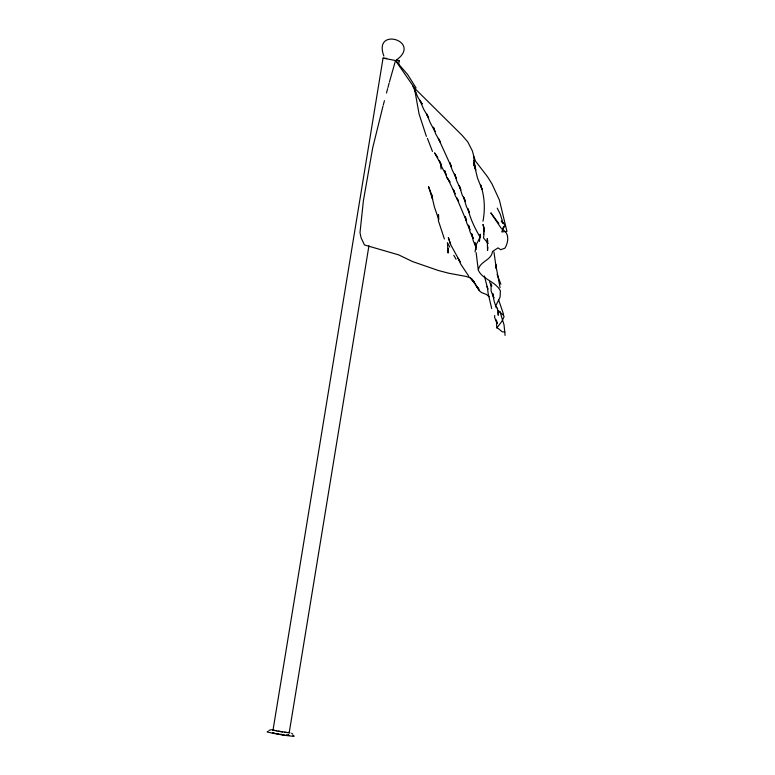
<?xml version="1.0" encoding="UTF-8"?>
<svg xmlns="http://www.w3.org/2000/svg" width="775" height="775" viewBox="0 0 775 775"><rect width="100%" height="100%" fill="white"/><g stroke="black" fill="none" stroke-linecap="round" stroke-linejoin="round"><path stroke-width="1.16" d="M505.087 335.42L504.041 324.861L499.914 311.463M498.335 312.315L498.267 315.26L497.531 309.981M484.094 231.948L484.201 228.722L482.961 224.488L484.394 229.477L484.201 228.722L483.707 233.972M494.702 315.454L494.624 317.556L497.143 323.359M448.338 248.233L448.105 253.057L447.407 242.633L449.771 247.099M487.863 246.973L487.543 250.412L487.252 238.613L487.814 241.558M479.463 241.442L480.248 234.166L480.558 236.443M484.026 234.098L483.493 237.925L488.182 243.524M482.97 221.233C485.295 209.182 484.656 196.608 480.655 184.983L482.011 189.42L477.458 177.901L474.513 165.695L473.651 155.901L472.421 151.009L467.742 141.854L462.084 135.305L414.828 88.466L395.531 60.518L383.053 58.144L272.994 730.244M289.182 732.85L368.939 245.791M398.65 64.335L399.241 60.75L396.597 60.033M475.056 251.865L476.305 244.561L480.122 237.131M386.473 93.019L387.645 88.612M383.296 105.022L384.448 100.672M383.005 106.097L372.707 147.783L363.378 200.851L359.997 232.655L361.102 237.838L364.453 244.948L398.582 254.849L412.639 261.601L438.369 270.504L448.715 273.217L465.639 276.346L470.299 277.77L471.878 279.058M387.946 87.497L389.137 83.051M389.447 81.927L395.531 60.518L399.241 60.75M504.942 331.903L502.287 331.855L498.403 328.61L496.775 328.077L501.919 321.238L504.079 316.733L503.517 315.415L497.55 309.932L497.472 308.256L495.671 305.96L500.078 297.154L500.408 290.887C495.545 281.257 482.515 279.543 478.301 270.194C479.522 261.185 491.369 260.71 492.503 251.497L498.034 247.864L500.66 249.724L504.942 248.174C508.526 242.246 509.708 232.733 502.084 229.419L503.818 226.494L505.29 225.719L503.508 227.86L501.735 231.928L506.947 231.405L499.381 199.989L491.989 183.888L487.485 176.7L475.463 161.064L473.651 155.901M396.616 59.869C422.327 41.114 372.678 26.176 383.867 56.052M268.886 730.399L271.415 729.721M383.053 58.144L386.764 58.377M272.848 729.73L272.354 729.769L274.883 730.496M287.845 732.578L289.918 732.714L288.542 732.268M286.692 735.204L288.746 735.175M288.368 732.685L284.599 732.191M285.956 735.126L288.843 735.301L288.416 735.068M286.818 732.52L276.094 730.786M284.163 734.884L279.998 734.245M281.083 734.419L283.166 734.739M282.681 731.939L278.138 731.183M276.985 733.702L278.971 734.07M276.016 733.518L277.915 733.886M276.462 730.825L273.158 730.127M274.437 733.189L272.645 732.695M272.974 732.801L273.875 733.053M291.642 733.276L292.853 734.254M479.328 290.635L475.763 285.093L479.328 290.635L481.411 292.485L486.429 294.471L489.112 296.689M504.389 224.343L501.26 221.049L503.072 223.268L500.301 214.249L497.24 208.136M472.585 279.959L473.98 281.451M469.853 277.557L475.501 284.134M395.531 60.518L407.65 74.555L416.088 87.982M436.325 155.659L437.836 157.441M435.889 154.748L434.504 152.869L436.809 156.269M473.225 281.403L475.327 283.96M497.608 221.882L498.79 223.345M496.94 221.03L490.808 212.844L501.328 228.47M474.213 282.546L471.142 278.457L478.814 289.211L478.127 287.864M445.858 173.987L444.637 170.578L446.749 177.339L449.665 181.515M446.749 177.339L450.11 182.144M468.885 276.404L460.776 264.149L458.064 258.191L460.127 261.747M460.04 261.747L450.624 244.551L448.376 237.596L450.624 244.551M458.5 201.006L455.371 196.065L453.365 189.294L455.032 193.847L448.008 179.122M486.787 241.257L487.717 242.769M428.701 117.887L423.731 109.333L419.74 100.159L422.201 103.986L418.209 97.873L412.881 86.209M458.635 201.161L456.64 197.819L466.511 221.233L465.271 216.525L466.879 223.374L469.941 229.758L468.517 225.128L470.125 232.006L473.147 238.429L471.713 233.818L473.234 240.734L476.063 247.273L474.901 242.594L476.247 249.569M453.772 255.266L456.039 259.218M446.264 175.131L441.779 167.013L439.183 160.396L441.266 164.746L435.569 154.777M475.317 167.352L473.477 162.769L475.366 168.495M428.168 116.86L426.579 113.809L430.309 122.925L434.978 131.556L433.428 127.177L435.734 134.036L440.558 142.445L438.34 138.357L451.467 167.158L449.955 162.76L452.067 169.667L456.301 178.444M460.96 189.836L456.775 181.021L454.702 174.084L455.903 177.349M479.938 236.84C474.765 228.063 470.318 218.744 467.916 208.746L469.185 211.933M469.146 212.059L466.385 206.479L463.615 197.092L465.475 201.316L462.152 194.874L459.246 185.535L460.534 188.761M489.567 281.877L491.553 286.149M497.104 274.282L500.863 284.26M432.469 151.445L427.403 138.318M431.937 195.542L428.527 186.659L432.615 199.214L431.404 194.215L434.436 207.099L438.795 219.654L438.476 214.491L438.388 220.768L444.404 238.971M426.386 136.39L419.043 113.877L414.451 88.214M498.722 300.148L503.547 314.359M475.346 168.533L474.155 165.23L475.772 170.171L473.99 160.551M415.1 90.52L415.894 92.758M491.786 286.023L491.03 283.766L491.108 291.061L493.84 298.007L492.823 293.667L494.062 300.952L496.349 307.966M497.269 323.243L496.387 319.988L496.746 327.379M484.404 275.978L487.795 289.288L487.262 286.343L488.163 293.589L491.718 308.566M500.069 287.651L495.622 263.984L496.3 268.663L493.966 252.011M476.15 252.65L478.204 269.429M440.433 163.69L441.12 169.086M292.931 735.64A13.688 0.688 9.3 0 1 289.395 735.892L286.421 735.504A13.688 0.688 9.3 0 1 271.589 732.966A13.688 0.688 9.3 0 1 267.995 731.619"/></g></svg>
